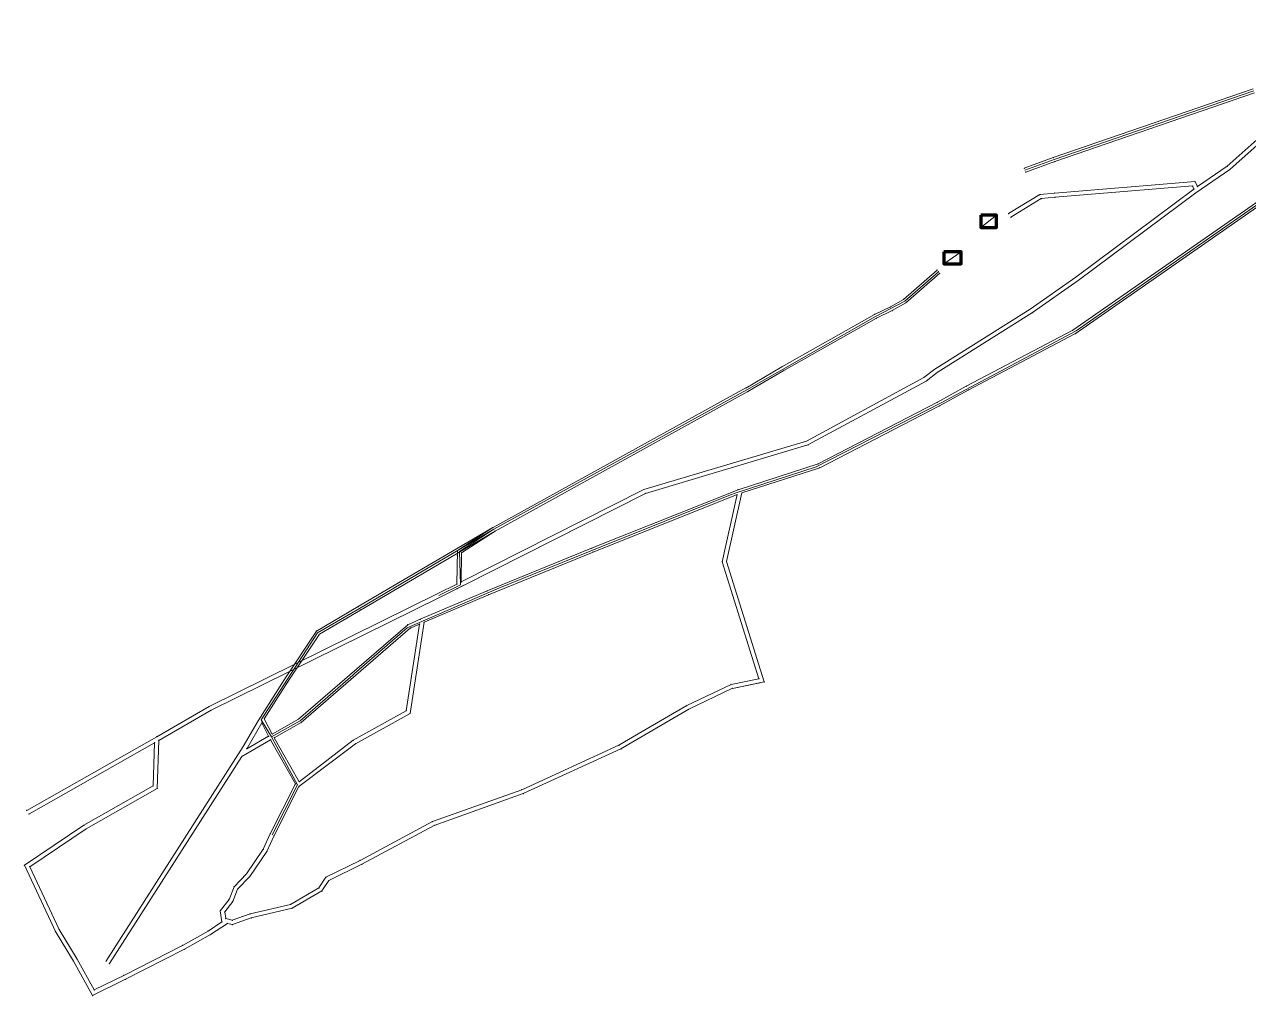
# Model space of a CAD drawing. Header units: metres. Extents: x 406988 to 409288, y 4525530 to 4526759.
# Drawn here: x 407614 to 408489, y 4525530 to 4526225 of the extents above; entities that cross this region are included whole.
import ezdxf

# ---------------------------------------------------------------- set-up
doc = ezdxf.new("R2010")
doc.units = ezdxf.units.M
for name, color, linetype, lineweight in [('GEOFENCE', 1, 'Continuous', 0), ('INIT_COORD', 1, 'Continuous', 0), ('Pts hat', 50, 'Continuous', 0), ('YENI_YENI_NOKTA', 6, 'Continuous', 100)]:
    doc.layers.add(name, color=color, linetype=linetype, lineweight=lineweight)

msp = doc.modelspace()

# ---------------------------------------------------------------- linework, layer by layer
at = {"layer": 'GEOFENCE'}
for p, q in [((408492.99, 4526177.51, 511.37), (408350.09, 4526128.23, 586.16)), ((408350.09, 4526128.23, 586.16), (408329.32, 4526120.69, 586.08)), ((408447.96, 4526063, 437.07), (408529.95, 4526120.26, 436.67)), ((408308.94, 4526088.55), (408297.78, 4526079.66)), ((408283.7, 4526062.19), (408271.25, 4526053.62)), ((408283.7, 4526062.19), (408283.7, 4526062.19)), ((408365.98, 4526005.74, 437.47), (408447.96, 4526063, 437.07)), ((408243.3, 4526027.03, 586.52), (408267.39, 4526048.05, 586.5)), ((408222.38, 4526016.09, 586.56), (408243.3, 4526027.03, 586.52)), ((408130.39, 4525963.51, 586.88), (408222.38, 4526016.09, 586.56)), ((408268.88, 4525954.05, 437.57), (408365.98, 4526005.74, 437.47)), ((408039.99, 4525913.62, 539.79), (408130.39, 4525963.51, 586.88)), ((408179.9, 4525908.42, 438.1), (408268.88, 4525954.05, 437.57)), ((407949.5, 4525863.69, 492.71), (408039.99, 4525913.62, 539.79)), ((408122.83, 4525889.9, 438.33), (408179.9, 4525908.42, 438.1)), ((408025.85, 4525851.2, 438.57), (408118.73, 4525888.26, 438.34)), ((408118.73, 4525888.26, 438.34), (408122.83, 4525889.9, 438.33)), ((407901.36, 4525835.42, 466.39), (407949.5, 4525863.69, 492.71)), ((407949.5, 4525863.69, 492.71), (407924.84, 4525847.76, 492.83)), ((407924.84, 4525847.76, 492.83), (407925.52, 4525824.05, 492.85)), ((407951.71, 4525821.15, 439.11), (408025.85, 4525851.2, 438.57)), ((407853.22, 4525807.16, 440.07), (407901.36, 4525835.42, 466.39)), ((407887.53, 4525793.2, 439.8), (407951.71, 4525821.15, 439.11)), ((407925.52, 4525824.05, 492.85), (407909.98, 4525816.35, 492.92)), ((407823.26, 4525789.61, 440.08), (407853.22, 4525807.16, 440.07)), ((407849.76, 4525760.45, 439.92), (407887.53, 4525793.2, 439.8)), ((407783.02, 4525727.46, 440.04), (407823.26, 4525789.61, 440.08)), ((407810.78, 4525726.73, 440.04), (407848.59, 4525759.44, 439.92)), ((407848.59, 4525759.44, 439.92), (407849.76, 4525760.45, 439.92)), ((407790.35, 4525715.12, 440.13), (407783.02, 4525727.46, 440.04)), ((407790.35, 4525715.12, 440.13), (407807.74, 4525725, 440.05)), ((407807.74, 4525725, 440.05), (407810.78, 4525726.73, 440.04)), ((407792.25, 4525711.62, 440.13), (407790.35, 4525715.12, 440.13)), ((407808.96, 4525680.87, 440.16), (407792.25, 4525711.62, 440.13)), ((407799.94, 4525663.02, 440.23), (407808.96, 4525680.87, 440.16)), ((407799.94, 4525663.02, 440.23), (407790.91, 4525645.17, 440.31))]:
    msp.add_line(p, q, dxfattribs=at)
at = {"layer": 'INIT_COORD'}
msp.add_point((408267.39, 4526048.05, 586.5), dxfattribs=at)
at = {"layer": 'Pts hat', "lineweight": 0}
for p, q in [((408677.33, 4526224.75, 435.95), (408363.51, 4526006.12, 437.47)), ((408682.84, 4526224.93, 435.95), (408365.23, 4526003.65, 437.47)), ((408492.46, 4526178.92, 511.4), (408349.59, 4526129.64, 586.16)), ((408492.46, 4526178.92, 511.4), (408349.59, 4526129.64, 586.16)), ((408493.42, 4526176.07, 511.4), (408350.59, 4526126.81, 586.16)), ((408349.59, 4526129.64, 586.16), (408328.81, 4526122.1, 586.08)), ((408349.59, 4526129.64, 586.16), (408328.81, 4526122.1, 586.08)), ((408350.59, 4526126.81, 586.16), (408329.83, 4526119.28, 586.08)), ((408242.43, 4526028.26, 586.52), (408266.4, 4526049.18, 586.5)), ((408244.18, 4526025.81, 586.52), (408268.37, 4526046.92, 586.5)), ((408244.18, 4526025.81, 586.52), (408268.37, 4526046.92, 586.5)), ((408233.03, 4526022.83, 586.55), (408242.43, 4526028.26, 586.52)), ((408221.69, 4526017.42, 586.56), (408233.03, 4526022.83, 586.55)), ((408223.07, 4526014.76, 586.56), (408234.43, 4526020.17, 586.55)), ((408223.07, 4526014.76, 586.56), (408234.43, 4526020.17, 586.55)), ((408234.43, 4526020.17, 586.55), (408244.18, 4526025.81, 586.52)), ((408234.43, 4526020.17, 586.55), (408244.18, 4526025.81, 586.52)), ((408155.42, 4525980.02, 586.79), (408221.69, 4526017.42, 586.56)), ((408156.92, 4525977.42, 586.79), (408223.07, 4526014.76, 586.56)), ((408156.92, 4525977.42, 586.79), (408223.07, 4526014.76, 586.56)), ((408287.25, 4525966.02, 437.49), (408363.51, 4526006.12, 437.47)), ((408287.25, 4525966.02, 437.49), (408363.51, 4526006.12, 437.47)), ((408288.68, 4525963.38, 437.49), (408364.91, 4526003.46, 437.47)), ((408129.59, 4525964.78, 586.88), (408155.42, 4525980.02, 586.79)), ((408131.11, 4525962.2, 586.88), (408156.92, 4525977.42, 586.79)), ((408131.11, 4525962.2, 586.88), (408156.92, 4525977.42, 586.79)), ((408266.64, 4525954.59, 437.58), (408287.25, 4525966.02, 437.49)), ((408266.64, 4525954.59, 437.58), (408287.25, 4525966.02, 437.49)), ((407948.87, 4525865.05, 492.71), (408129.66, 4525964.82, 586.88)), ((407950.32, 4525862.43, 492.71), (408131.11, 4525962.2, 586.88)), ((407950.32, 4525862.43, 492.71), (408131.11, 4525962.2, 586.88)), ((408268.06, 4525951.94, 437.58), (408288.68, 4525963.38, 437.49)), ((408266.64, 4525954.59, 437.58), (408181.34, 4525910.48, 438.09)), ((408266.64, 4525954.59, 437.58), (408181.34, 4525910.48, 438.09)), ((408268.06, 4525951.94, 437.58), (408182.5, 4525907.71, 438.09)), ((408181.34, 4525910.48, 438.09), (408124.17, 4525892.05, 438.32)), ((408181.34, 4525910.48, 438.09), (408124.17, 4525892.05, 438.32)), ((408182.5, 4525907.71, 438.09), (408126.73, 4525889.72, 438.31)), ((408019.29, 4525850.16, 438.61), (408124.17, 4525892.05, 438.32)), ((408019.29, 4525850.16, 438.61), (408124.17, 4525892.05, 438.32)), ((408020.41, 4525847.38, 438.61), (408123.39, 4525888.51, 438.32)), ((407852.48, 4525808.47, 440.07), (407948.69, 4525864.95, 492.71)), ((407853.96, 4525805.86, 440.07), (407950.32, 4525862.43, 492.71)), ((407923.35, 4525848.59, 492.82), (407948.69, 4525864.95, 492.71)), ((407926.33, 4525846.94, 492.83), (407950.32, 4525862.43, 492.71)), ((407923.35, 4525848.59, 492.82), (407923.06, 4525824.48, 492.86)), ((407926.33, 4525846.94, 492.83), (407926.08, 4525826.03, 492.86)), ((407944.55, 4525819.67, 439.18), (408019.29, 4525850.16, 438.61)), ((407944.55, 4525819.67, 439.18), (408019.29, 4525850.16, 438.61)), ((407945.7, 4525816.9, 439.18), (408020.41, 4525847.38, 438.61)), ((407896.79, 4525799.36, 439.75), (407944.55, 4525819.67, 439.18)), ((407896.79, 4525799.36, 439.75), (407944.55, 4525819.67, 439.18)), ((407899.5, 4525797.25, 439.75), (407945.7, 4525816.9, 439.18)), ((407909.38, 4525817.73, 492.92), (407923.06, 4525824.48, 492.86)), ((407910.58, 4525814.97, 492.92), (407923.02, 4525821.12, 492.86)), ((407911.01, 4525815.19, 492.92), (407923.02, 4525821.12, 492.86)), ((407923.02, 4525821.12, 492.86), (407927.98, 4525823.62, 492.84)), ((407923.02, 4525821.12, 492.86), (407927.2, 4525823.23, 492.84)), ((407822.5, 4525790.9, 440.08), (407852.44, 4525808.44, 440.07)), ((407824.62, 4525788.67, 440.08), (407853.96, 4525805.86, 440.07)), ((407824.62, 4525788.67, 440.08), (407853.96, 4525805.86, 440.07)), ((407887.87, 4525795.4, 439.8), (407896.79, 4525799.36, 439.75)), ((407887.87, 4525795.4, 439.8), (407896.79, 4525799.36, 439.75)), ((407799.34, 4525755.95, 440), (407822.5, 4525790.9, 440.08)), ((407809.8, 4525727.86, 440.04), (407887.87, 4525795.4, 439.8)), ((407809.8, 4525727.86, 440.04), (407887.87, 4525795.4, 439.8)), ((407811.53, 4525725.4, 440.04), (407889.84, 4525793.13, 439.8)), ((407889.09, 4525792.65, 439.8), (407896.25, 4525795.84, 439.75)), ((407801.86, 4525754.32, 440), (407824.62, 4525788.67, 440.08)), ((407801.86, 4525754.32, 440), (407824.62, 4525788.67, 440.08)), ((407780.8, 4525726.78, 440.04), (407799.34, 4525755.95, 440)), ((407785.23, 4525728.15, 440.04), (407801.86, 4525754.32, 440)), ((407783.37, 4525725.22, 440.04), (407788.31, 4525715.68, 440.13)), ((407783.37, 4525725.22, 440.04), (407788.31, 4525715.68, 440.13)), ((407785.23, 4525728.15, 440.04), (407790.92, 4525717.16, 440.13)), ((407809.8, 4525727.86, 440.04), (407790.92, 4525717.16, 440.13)), ((407811.53, 4525725.4, 440.04), (407792.4, 4525714.55, 440.13)), ((407789.79, 4525713.07, 440.13), (407807.62, 4525681.54, 440.16)), ((407792.4, 4525714.55, 440.13), (407810.24, 4525683.02, 440.16)), ((407789.55, 4525645.82, 440.31), (407807.62, 4525681.54, 440.16)), ((407789.55, 4525645.82, 440.31), (407807.62, 4525681.54, 440.16)), ((407792.26, 4525644.52, 440.31), (407809.99, 4525679.57, 440.16))]:
    msp.add_line(p, q, dxfattribs=at)
at = {"layer": 'YENI_YENI_NOKTA', "lineweight": 0}
for p, q in [((408473.96, 4526123.53, 511.6), (408525.6, 4526169.69, 511.64)), ((408475.82, 4526121.16, 511.6), (408529.87, 4526169.48, 511.64)), ((408475.82, 4526121.16, 511.6), (408529.87, 4526169.48, 511.64)), ((408452.67, 4526108.9, 511.6), (408473.96, 4526123.53, 511.6)), ((408451.44, 4526104.41, 511.6), (408475.82, 4526121.16, 511.6)), ((408451.44, 4526104.41, 511.6), (408475.82, 4526121.16, 511.6)), ((408350.56, 4526104.27, 586.3), (408451.01, 4526112.53, 517.93)), ((408350.83, 4526101.29, 586.3), (408449.16, 4526109.37, 517.93)), ((408350.83, 4526101.29, 586.3), (408449.16, 4526109.37, 517.93)), ((408365.66, 4526044.17, 512), (408450.15, 4526107.2, 511.6)), ((408449.16, 4526109.37, 517.93), (408450.15, 4526107.2, 511.6)), ((408451.01, 4526112.53, 517.93), (408452.67, 4526108.9, 511.6)), ((408317.64, 4526089.61, 586.3), (408339.95, 4526103.21, 586.3)), ((408319.2, 4526087.05, 586.3), (408340.93, 4526100.3, 586.3)), ((408319.2, 4526087.05, 586.3), (408340.93, 4526100.3, 586.3)), ((408339.95, 4526103.21, 586.3), (408350.56, 4526104.27, 586.3)), ((408340.93, 4526100.3, 586.3), (408350.83, 4526101.29, 586.3)), ((408340.93, 4526100.3, 586.3), (408350.83, 4526101.29, 586.3)), ((408367.45, 4526041.76, 512), (408451.44, 4526104.41, 511.6)), ((408367.45, 4526041.76, 512), (408451.44, 4526104.41, 511.6)), ((408365.73, 4526044.22, 512), (408333.06, 4526021.26, 491.85)), ((408367.45, 4526041.76, 512), (408334.72, 4526018.76, 491.85)), ((408367.45, 4526041.76, 512), (408334.72, 4526018.76, 491.85)), ((408264.85, 4525978.39, 491.85), (408333.06, 4526021.26, 491.85)), ((408266.58, 4525975.94, 491.85), (408334.72, 4526018.76, 491.85)), ((408266.58, 4525975.94, 491.85), (408334.72, 4526018.76, 491.85)), ((408257.08, 4525972.27, 491.85), (408264.85, 4525978.39, 491.85)), ((408258.74, 4525969.75, 491.85), (408266.58, 4525975.94, 491.85)), ((408258.74, 4525969.75, 491.85), (408266.58, 4525975.94, 491.85)), ((408172.96, 4525926.88, 492.16), (408257.08, 4525972.27, 491.85)), ((408174.11, 4525924.09, 492.16), (408258.74, 4525969.75, 491.85)), ((408174.11, 4525924.09, 492.16), (408258.74, 4525969.75, 491.85)), ((408056.75, 4525892.13, 492.27), (408172.96, 4525926.88, 492.16)), ((408057.87, 4525889.33, 492.27), (408174.11, 4525924.09, 492.16)), ((408057.87, 4525889.33, 492.27), (408174.11, 4525924.09, 492.16)), ((407926.08, 4525826.03, 492.86), (408056.75, 4525892.13, 492.27)), ((407927.25, 4525823.26, 492.84), (408057.87, 4525889.33, 492.27)), ((407928.11, 4525823.69, 492.84), (408057.87, 4525889.33, 492.27)), ((408123.39, 4525888.51, 438.34), (408112.8, 4525840.53, 438.66)), ((408123.39, 4525888.51, 438.34), (408112.8, 4525840.53, 438.66)), ((408126.73, 4525889.72, 438.33), (408115.9, 4525840.67, 438.66)), ((408112.8, 4525840.53, 438.66), (408138.99, 4525756.82, 439.44)), ((408115.9, 4525840.67, 438.66), (408140.23, 4525762.89, 439.44)), ((407745.8, 4525736.9, 493.7), (407909.38, 4525817.73, 492.92)), ((407747.21, 4525734.26, 493.7), (407911.01, 4525815.19, 492.92)), ((407747.21, 4525734.26, 493.7), (407910.58, 4525814.97, 492.92)), ((407886.76, 4525733.9, 440.08), (407896.25, 4525795.84, 439.75)), ((407889.51, 4525731.99, 440.08), (407899.5, 4525797.25, 439.75)), ((408138.99, 4525756.82, 439.44), (408119.06, 4525752.74, 439.29)), ((408140.23, 4525762.89, 438.66), (408142.84, 4525754.54, 439.44)), ((408119.06, 4525752.74, 439.29), (408087.37, 4525737.55, 439.58)), ((408119.69, 4525749.72, 439.29), (408088.89, 4525734.95, 439.58)), ((408142.84, 4525754.54, 439.44), (408120.03, 4525749.88, 439.29)), ((408139.89, 4525753.94, 439.44), (408120.03, 4525749.88, 439.29)), ((407708.28, 4525715.29, 493.79), (407745.8, 4525736.9, 493.7)), ((407709.77, 4525712.69, 493.79), (407747.21, 4525734.26, 493.7)), ((407709.77, 4525712.69, 493.79), (407747.21, 4525734.26, 493.7)), ((407848.89, 4525712.74, 440.36), (407886.76, 4525733.9, 440.08)), ((407848.89, 4525712.74, 440.36), (407886.76, 4525733.9, 440.08)), ((407850.54, 4525710.22, 440.36), (407889.51, 4525731.99, 440.08)), ((408088.78, 4525734.9, 439.58), (408040.28, 4525706.56, 439.78)), ((408088.78, 4525734.9, 439.58), (408040.28, 4525706.56, 439.78)), ((408087.37, 4525737.55, 439.58), (408055.61, 4525718.99, 439.78)), ((407780.8, 4525726.78, 440.04), (407770.12, 4525708.22, 440.13)), ((407783.37, 4525725.22, 440.04), (407772.68, 4525706.66, 440.13)), ((407783.37, 4525725.22, 440.04), (407772.68, 4525706.66, 440.13)), ((407615.38, 4525662.57, 493.77), (407708.28, 4525715.29, 493.79)), ((407709.77, 4525712.69, 493.79), (407708.65, 4525678.3, 493.93)), ((407709.77, 4525712.69, 493.79), (407708.65, 4525678.3, 493.93)), ((407789.79, 4525713.07, 440.13), (407769.18, 4525701.18, 440.13)), ((407788.31, 4525715.68, 440.13), (407772.68, 4525706.66, 440.13)), ((407788.31, 4525715.68, 440.13), (407772.68, 4525706.66, 440.13)), ((407810.24, 4525683.02, 440.16), (407848.89, 4525712.74, 440.36)), ((408055.61, 4525718.99, 439.58), (408038.89, 4525709.23, 439.78)), ((407616.86, 4525659.96, 493.77), (407706.71, 4525710.95, 493.79)), ((407671.97, 4525554.55, 441.09), (407770.12, 4525708.22, 440.13)), ((407706.71, 4525710.95, 493.79), (407705.71, 4525680.07, 493.93)), ((407809.99, 4525679.57, 440.16), (407850.54, 4525710.22, 440.36)), ((408038.89, 4525709.23, 439.78), (407969.32, 4525677.39, 440)), ((408040.28, 4525706.56, 439.78), (407970.45, 4525674.61, 440)), ((408040.28, 4525706.56, 439.78), (407970.45, 4525674.61, 440)), ((407674.5, 4525552.93, 441.09), (407769.18, 4525701.18, 440.13)), ((407705.71, 4525680.07, 493.93), (407656.2, 4525651.9, 493.86)), ((407708.65, 4525678.3, 493.93), (407657.78, 4525649.35, 493.86)), ((407708.65, 4525678.3, 493.93), (407657.78, 4525649.35, 493.86)), ((407969.32, 4525677.39, 440), (407905.53, 4525654.63, 440.33)), ((407970.45, 4525674.61, 440), (407906.76, 4525651.88, 440.33)), ((407970.45, 4525674.61, 440), (407906.76, 4525651.88, 440.33)), ((407613.71, 4525623.3, 493.82), (407656.2, 4525651.9, 493.86)), ((407905.53, 4525654.63, 440.33), (407853.74, 4525626.75, 440.62)), ((407906.76, 4525651.88, 440.33), (407855.11, 4525624.08, 440.62)), ((407906.76, 4525651.88, 440.33), (407855.11, 4525624.08, 440.62)), ((407617.51, 4525622.25, 493.82), (407657.78, 4525649.35, 493.86)), ((407617.51, 4525622.25, 493.82), (407657.78, 4525649.35, 493.86)), ((407784.53, 4525634.75, 440.4), (407789.55, 4525645.82, 440.31)), ((407784.53, 4525634.75, 440.4), (407789.55, 4525645.82, 440.31)), ((407787.16, 4525633.28, 440.4), (407792.26, 4525644.52, 440.31)), ((407772.62, 4525617.21, 440.47), (407784.53, 4525634.75, 440.4)), ((407772.62, 4525617.21, 440.47), (407784.53, 4525634.75, 440.4)), ((407774.95, 4525615.31, 440.47), (407787.16, 4525633.28, 440.4)), ((407853.74, 4525626.75, 440.62), (407829.33, 4525614.75, 440.56)), ((407855.11, 4525624.08, 440.62), (407831.38, 4525612.41, 440.56)), ((407855.11, 4525624.08, 440.62), (407831.38, 4525612.41, 440.56)), ((407613.71, 4525623.3, 493.82), (407635.83, 4525576, 464.17)), ((407617.51, 4525622.25, 493.82), (407638.48, 4525577.41, 464.17)), ((407617.51, 4525622.25, 493.82), (407638.48, 4525577.41, 464.17)), ((407763.57, 4525607.94, 440.39), (407772.62, 4525617.21, 440.47)), ((407763.57, 4525607.94, 440.39), (407772.62, 4525617.21, 440.47)), ((407760.08, 4525598.92, 440.32), (407763.57, 4525607.94, 440.39)), ((407760.08, 4525598.92, 440.32), (407763.57, 4525607.94, 440.39)), ((407766.15, 4525606.29, 440.39), (407774.95, 4525615.31, 440.47)), ((407824.31, 4525607.16, 440.58), (407804.02, 4525595.34, 440.51)), ((407829.33, 4525614.75, 440.56), (407824.31, 4525607.16, 440.58)), ((407831.38, 4525612.41, 440.56), (407826.43, 4525604.92, 440.58)), ((407831.38, 4525612.41, 440.56), (407826.43, 4525604.92, 440.58)), ((407753.78, 4525590.79, 440.4), (407760.08, 4525598.92, 440.32)), ((407753.78, 4525590.79, 440.4), (407760.08, 4525598.92, 440.32)), ((407762.72, 4525597.43, 440.32), (407766.15, 4525606.29, 440.39)), ((407826.43, 4525604.92, 440.58), (407805.14, 4525592.52, 440.51)), ((407826.43, 4525604.92, 440.58), (407805.14, 4525592.52, 440.51)), ((407754.92, 4525582.73, 440.41), (407753.78, 4525590.79, 440.4)), ((407754.92, 4525582.73, 440.41), (407753.78, 4525590.79, 440.4)), ((407756.93, 4525589.96, 440.4), (407762.72, 4525597.43, 440.32)), ((407757.61, 4525585.15, 440.41), (407756.93, 4525589.96, 440.4)), ((407804.02, 4525595.34, 440.51), (407775.08, 4525588.56, 440.43)), ((407805.14, 4525592.52, 440.51), (407775.93, 4525585.68, 440.43)), ((407805.14, 4525592.52, 440.51), (407775.93, 4525585.68, 440.43)), ((407754.92, 4525582.73, 440.41), (407745.08, 4525576.27, 442.36)), ((407754.92, 4525582.73, 440.41), (407745.08, 4525576.27, 442.36)), ((407758.9, 4525581.74, 440.41), (407746.64, 4525573.71, 442.36)), ((407762.28, 4525584, 440.45), (407757.61, 4525585.15, 440.41)), ((407762.44, 4525580.87, 440.45), (407758.9, 4525581.74, 440.41)), ((407775.08, 4525588.56, 440.43), (407762.28, 4525584, 440.45)), ((407775.93, 4525585.68, 440.43), (407762.44, 4525580.87, 440.45)), ((407775.93, 4525585.68, 440.43), (407762.44, 4525580.87, 440.45)), ((407635.83, 4525576, 464.17), (407648.69, 4525554.73, 457.15)), ((407638.48, 4525577.41, 464.17), (407651.28, 4525556.24, 457.15)), ((407638.48, 4525577.41, 464.17), (407651.28, 4525556.24, 457.15)), ((407745.08, 4525576.27, 442.36), (407726.8, 4525565.92, 445.84)), ((407745.08, 4525576.27, 442.36), (407726.8, 4525565.92, 445.84)), ((407746.64, 4525573.71, 442.36), (407728.22, 4525563.28, 445.84)), ((407726.8, 4525565.92, 445.84), (407684.7, 4525544.49, 451.44)), ((407726.8, 4525565.92, 445.84), (407684.7, 4525544.49, 451.44)), ((407728.22, 4525563.28, 445.84), (407686.05, 4525541.81, 451.44)), ((407648.69, 4525554.73, 457.15), (407662.43, 4525530.11, 453.35)), ((407651.28, 4525556.24, 457.15), (407663.65, 4525534.07, 453.35)), ((407651.28, 4525556.24, 457.15), (407663.65, 4525534.07, 453.35)), ((407686.05, 4525541.81, 451.44), (407662.43, 4525530.11, 453.35)), ((407684.7, 4525544.49, 451.44), (407663.65, 4525534.07, 453.35)), ((407684.7, 4525544.49, 451.44), (407663.65, 4525534.07, 453.35))]:
    msp.add_line(p, q, dxfattribs=at)
at = {"layer": 'YENI_YENI_NOKTA'}
for points in [[(408297.78, 4526088.55), (408297.78, 4526079.66), (408308.94, 4526079.66), (408308.94, 4526088.55)], [(408271.25, 4526062.19), (408271.25, 4526053.62), (408283.7, 4526053.62), (408283.7, 4526062.19)]]:
    msp.add_lwpolyline(points, close=True, dxfattribs=at)
at = {"layer": 'YENI_YENI_NOKTA', "lineweight": 0}
for p in [(408349.59, 4526129.64, 586.16), (408349.59, 4526129.64, 586.16), (408350.59, 4526126.81, 586.16), (408473.96, 4526123.53, 511.6), (408328.81, 4526122.1, 586.08), (408328.81, 4526122.1, 586.08), (408329.83, 4526119.28, 586.08), (408475.82, 4526121.16, 511.6), (408475.82, 4526121.16, 511.6), (408449.16, 4526109.37, 517.93), (408449.16, 4526109.37, 517.93), (408450.15, 4526107.2, 511.6), (408451.01, 4526112.53, 517.93), (408452.67, 4526108.9, 511.6), (408339.95, 4526103.21, 586.3), (408340.93, 4526100.3, 586.3), (408340.93, 4526100.3, 586.3), (408350.56, 4526104.27, 586.3), (408350.83, 4526101.29, 586.3), (408350.83, 4526101.29, 586.3), (408451.44, 4526104.41, 511.6), (408451.44, 4526104.41, 511.6), (408317.64, 4526089.61, 586.3), (408319.2, 4526087.05, 586.3), (408319.2, 4526087.05, 586.3), (408266.4, 4526049.18, 586.5), (408268.37, 4526046.92, 586.5), (408268.37, 4526046.92, 586.5), (408367.45, 4526041.76, 512), (408367.45, 4526041.76, 512), (408242.43, 4526028.26, 586.52), (408233.03, 4526022.83, 586.55), (408234.43, 4526020.17, 586.55), (408234.43, 4526020.17, 586.55), (408244.18, 4526025.81, 586.52), (408244.18, 4526025.81, 586.52), (408334.72, 4526018.76, 491.85), (408334.72, 4526018.76, 491.85), (408221.69, 4526017.42, 586.56), (408223.07, 4526014.76, 586.56), (408223.07, 4526014.76, 586.56), (408363.51, 4526006.12, 437.47), (408363.51, 4526006.12, 437.47), (408365.23, 4526003.65, 437.47), (408155.42, 4525980.02, 586.79), (408156.92, 4525977.42, 586.79), (408156.92, 4525977.42, 586.79), (408266.58, 4525975.94, 491.85), (408266.58, 4525975.94, 491.85), (408258.74, 4525969.75, 491.85), (408258.74, 4525969.75, 491.85), (408287.25, 4525966.02, 437.49), (408287.25, 4525966.02, 437.49), (408129.66, 4525964.82, 586.88), (408131.11, 4525962.2, 586.88), (408131.11, 4525962.2, 586.88), (408288.68, 4525963.38, 437.49), (408266.64, 4525954.59, 437.58), (408266.64, 4525954.59, 437.58), (408268.06, 4525951.94, 437.58), (408174.11, 4525924.09, 492.16), (408174.11, 4525924.09, 492.16), (408181.34, 4525910.48, 438.09), (408181.34, 4525910.48, 438.09), (408182.5, 4525907.71, 438.09), (408057.87, 4525889.33, 492.27), (408057.87, 4525889.33, 492.27), (408124.17, 4525892.05, 438.32), (408124.17, 4525892.05, 438.32), (407948.69, 4525864.95, 492.71), (407950.32, 4525862.43, 492.71), (407950.32, 4525862.43, 492.71), (407923.3, 4525844.99, 492.83), (407923.3, 4525844.99, 492.83), (407926.33, 4525846.94, 492.83), (408019.29, 4525850.16, 438.61), (408019.29, 4525850.16, 438.61), (408020.41, 4525847.38, 438.61), (408112.8, 4525840.53, 438.66), (408112.8, 4525840.53, 438.66), (407926.08, 4525826.03, 492.86), (407923.02, 4525821.12, 492.86), (407923.02, 4525821.12, 492.86), (407923.06, 4525824.48, 492.86), (407944.55, 4525819.67, 439.18), (407944.55, 4525819.67, 439.18), (407945.7, 4525816.9, 439.18), (407852.44, 4525808.44, 440.07), (407853.96, 4525805.86, 440.07), (407853.96, 4525805.86, 440.07), (407896.79, 4525799.36, 439.75), (407896.79, 4525799.36, 439.75), (407822.5, 4525790.9, 440.08), (407887.87, 4525795.4, 439.8), (407887.87, 4525795.4, 439.8), (407889.84, 4525793.13, 439.8), (407896.25, 4525795.84, 439.75), (407899.5, 4525797.25, 439.75), (407824.62, 4525788.67, 440.08), (407824.62, 4525788.67, 440.08), (407799.34, 4525755.95, 440), (408138.99, 4525756.82, 439.44), (407801.86, 4525754.32, 440), (407801.86, 4525754.32, 440), (408119.06, 4525752.74, 439.29), (408120.03, 4525749.88, 439.29), (408120.03, 4525749.88, 439.29), (408139.89, 4525753.94, 439.44), (408139.89, 4525753.94, 439.44), (408142.84, 4525754.54, 439.44), (407745.8, 4525736.9, 493.7), (407747.21, 4525734.26, 493.7), (407747.21, 4525734.26, 493.7), (407886.76, 4525733.9, 440.08), (407886.76, 4525733.9, 440.08), (407889.51, 4525731.99, 440.08), (408087.37, 4525737.55, 439.58), (408088.78, 4525734.9, 439.58), (408088.78, 4525734.9, 439.58), (407783.37, 4525725.22, 440.04), (407783.37, 4525725.22, 440.04), (407785.23, 4525728.15, 440.04), (407809.8, 4525727.86, 440.04), (407809.8, 4525727.86, 440.04), (407811.53, 4525725.4, 440.04), (407708.28, 4525715.29, 493.79), (407709.77, 4525712.69, 493.79), (407709.77, 4525712.69, 493.79), (407788.31, 4525715.68, 440.13), (407788.31, 4525715.68, 440.13), (407789.79, 4525713.07, 440.13), (407790.92, 4525717.16, 440.13), (407792.4, 4525714.55, 440.13), (407848.89, 4525712.74, 440.36), (407848.89, 4525712.74, 440.36), (407706.71, 4525710.95, 493.79), (407772.68, 4525706.66, 440.13), (407772.68, 4525706.66, 440.13), (407850.54, 4525710.22, 440.36), (408038.89, 4525709.23, 439.78), (408040.28, 4525706.56, 439.78), (408040.28, 4525706.56, 439.78), (407769.18, 4525701.18, 440.13), (407705.71, 4525680.07, 493.93), (407708.65, 4525678.3, 493.93), (407708.65, 4525678.3, 493.93), (407807.62, 4525681.54, 440.16), (407807.62, 4525681.54, 440.16), (407809.99, 4525679.57, 440.16), (407810.24, 4525683.02, 440.16), (407969.32, 4525677.39, 440), (407970.45, 4525674.61, 440), (407970.45, 4525674.61, 440), (407615.38, 4525662.57, 493.77), (407616.86, 4525659.96, 493.77), (407616.86, 4525659.96, 493.77), (407656.2, 4525651.9, 493.86), (407905.53, 4525654.63, 440.33), (407906.76, 4525651.88, 440.33), (407906.76, 4525651.88, 440.33), (407657.78, 4525649.35, 493.86), (407657.78, 4525649.35, 493.86), (407789.55, 4525645.82, 440.31), (407789.55, 4525645.82, 440.31), (407792.26, 4525644.52, 440.31), (407784.53, 4525634.75, 440.4), (407784.53, 4525634.75, 440.4), (407787.16, 4525633.28, 440.4), (407853.74, 4525626.75, 440.62), (407855.11, 4525624.08, 440.62), (407855.11, 4525624.08, 440.62), (407613.71, 4525623.3, 493.82), (407617.51, 4525622.25, 493.82), (407617.51, 4525622.25, 493.82), (407772.62, 4525617.21, 440.47), (407772.62, 4525617.21, 440.47), (407763.57, 4525607.94, 440.39), (407763.57, 4525607.94, 440.39), (407774.95, 4525615.31, 440.47), (407824.31, 4525607.16, 440.58), (407829.33, 4525614.75, 440.56), (407831.38, 4525612.41, 440.56), (407831.38, 4525612.41, 440.56), (407760.08, 4525598.92, 440.32), (407760.08, 4525598.92, 440.32), (407766.15, 4525606.29, 440.39), (407826.43, 4525604.92, 440.58), (407826.43, 4525604.92, 440.58), (407753.78, 4525590.79, 440.4), (407753.78, 4525590.79, 440.4), (407756.93, 4525589.96, 440.4), (407762.72, 4525597.43, 440.32), (407804.02, 4525595.34, 440.51), (407805.14, 4525592.52, 440.51), (407805.14, 4525592.52, 440.51), (407754.92, 4525582.73, 440.41), (407754.92, 4525582.73, 440.41), (407757.61, 4525585.15, 440.41), (407758.9, 4525581.74, 440.41), (407762.28, 4525584, 440.45), (407762.44, 4525580.87, 440.45), (407762.44, 4525580.87, 440.45), (407775.08, 4525588.56, 440.43), (407775.93, 4525585.68, 440.43), (407775.93, 4525585.68, 440.43), (407635.83, 4525576, 464.17), (407638.48, 4525577.41, 464.17), (407638.48, 4525577.41, 464.17), (407745.08, 4525576.27, 442.36), (407745.08, 4525576.27, 442.36), (407746.64, 4525573.71, 442.36), (407726.8, 4525565.92, 445.84), (407726.8, 4525565.92, 445.84), (407728.22, 4525563.28, 445.84), (407648.69, 4525554.73, 457.15), (407651.28, 4525556.24, 457.15), (407651.28, 4525556.24, 457.15), (407674.5, 4525552.93, 441.09), (407674.5, 4525552.93, 441.09), (407684.7, 4525544.49, 451.44), (407684.7, 4525544.49, 451.44), (407686.05, 4525541.81, 451.44), (407662.43, 4525530.11, 453.35), (407663.65, 4525534.07, 453.35), (407663.65, 4525534.07, 453.35)]:
    msp.add_point(p, dxfattribs=at)

doc.saveas('drawing.dxf')
